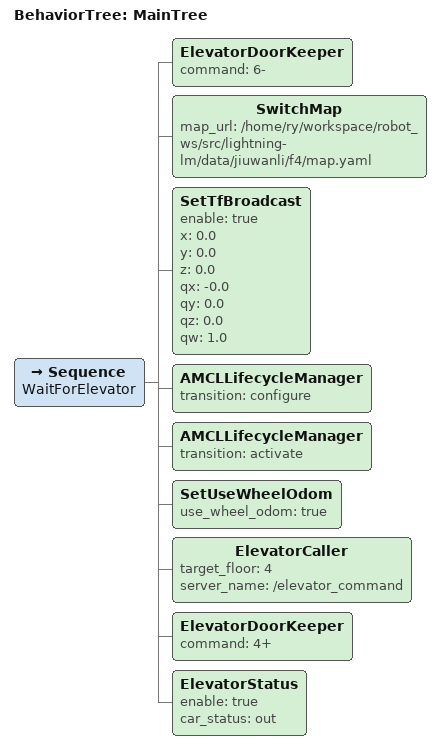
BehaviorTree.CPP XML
<root main_tree_to_execute="MainTree">
  <BehaviorTree ID="MainTree">
    <Sequence name="WaitForElevator">
      <!-- 使用默认参数 -->
      <ElevatorDoorKeeper command="6-"/>
      <SwitchMap map_url="/home/ry/workspace/robot_ws/src/lightning-lm/data/jiuwanli/f4/map.yaml"/>
      <SetTfBroadcast enable="true" x="0.0" y="0.0" z="0.0" qx="-0.0" qy="0.0" qz="0.0" qw="1.0"/>
      <AMCLLifecycleManager transition="configure" />
      <AMCLLifecycleManager transition="activate" />
      <SetUseWheelOdom use_wheel_odom="true"/>
      <ElevatorCaller target_floor="4" server_name="/elevator_command"/>
      <ElevatorDoorKeeper command="4+"/>
      <ElevatorStatus enable="true"
                     car_status="out"/>
    </Sequence>
  </BehaviorTree>
</root>
